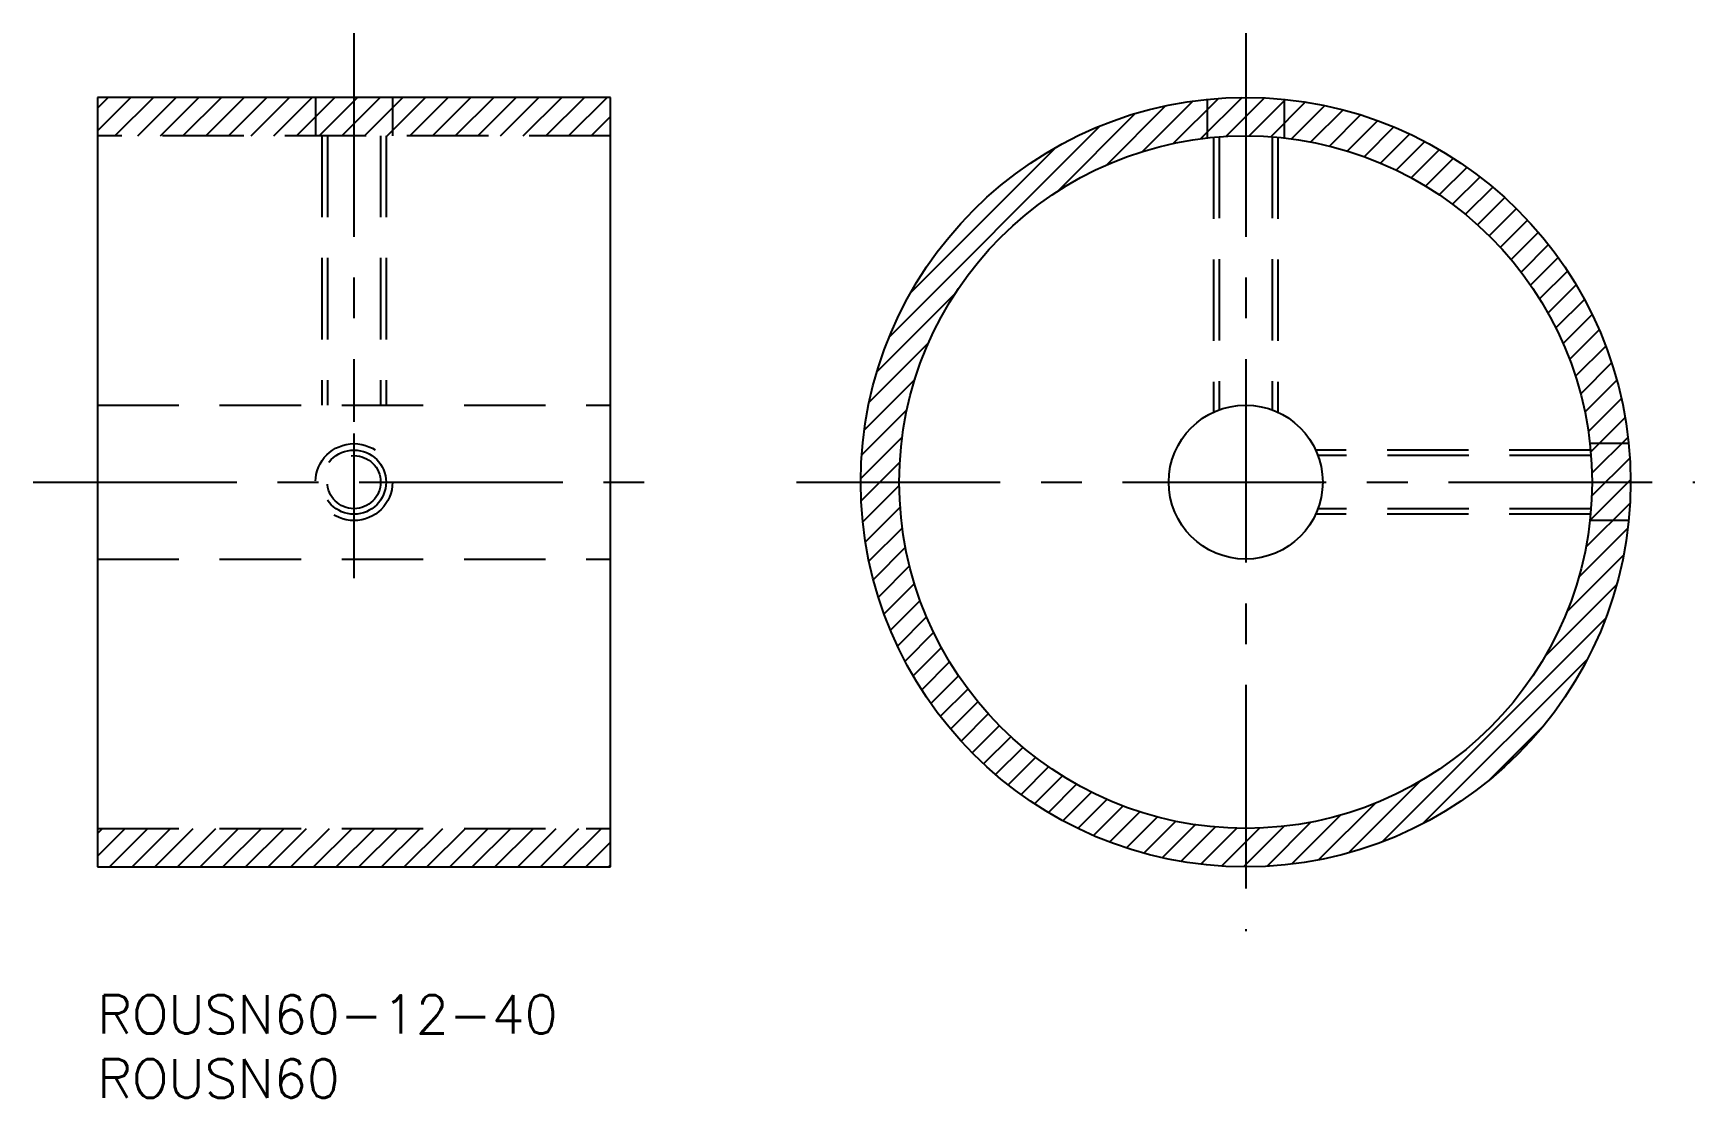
# Model space of a CAD drawing. Extents: x -5 to 125, y -8 to 75.
import ezdxf

# ---------------------------------------------------------------- set-up
doc = ezdxf.new("R2010")
doc.units = 0
doc.header["$LTSCALE"] = 0.5
doc.linetypes.add('CENTER', pattern=[50.8, 31.75, -6.35, 6.35, -6.35])
doc.linetypes.add('DASHED', pattern=[19.05, 12.7, -6.35])
for name, color, linetype in [('MSM_CENTER', 1, 'CENTER'), ('MSM_CONTINUOUS', 7, 'CONTINUOUS'), ('MSM_DASHED', 4, 'DASHED'), ('MSM_NARROW', 5, 'CONTINUOUS'), ('MSM_PART_NUMBER', 7, 'CONTINUOUS')]:
    doc.layers.add(name, color=color, linetype=linetype)
doc.styles.get("Standard").update_dxf_attribs({"font": 'txt.shx', "height": 3, "bigfont": 'bigfont.shx'})

# ---------------------------------------------------------------- blocks, each defined once
blk = doc.blocks.new('*U2')
at = {"layer": 'MSM_PART_NUMBER'}
blk.add_text('ROUSN60-12-40', height=3, dxfattribs=at).set_placement((0, -3))
blk = doc.blocks.new('*U3')
at = {"layer": 'MSM_PART_NUMBER'}
blk.add_text('ROUSN60', height=3, dxfattribs=at).set_placement((0, -8))

msp = doc.modelspace()

# ---------------------------------------------------------------- linework, layer by layer
at = {"layer": 'MSM_CENTER'}
for p, q in [((20, 75), (20, 44.7)), ((89.5, 75), (89.5, 5)), ((20, 43.78), (20, 32.5)), ((-5, 40), (45, 40)), ((54.5, 40), (124.5, 40))]:
    msp.add_line(p, q, dxfattribs=at)
at = {"layer": 'MSM_CONTINUOUS'}
for p, q in [((0, 70), (0, 10)), ((40, 70), (0, 70)), ((40, 10), (40, 70)), ((0, 10), (40, 10))]:
    msp.add_line(p, q, dxfattribs=at)
for radius in [30, 27, 6]:
    msp.add_circle((89.5, 40), radius, dxfattribs=at)
at = {"layer": 'MSM_DASHED'}
for p, q in [((17, 70), (17, 67)), ((23, 70), (23, 67)), ((86.5, 69.85), (86.5, 66.83)), ((92.5, 69.85), (92.5, 66.83)), ((40, 67), (0, 67)), ((17.5, 67), (17.5, 46)), ((17.93, 67), (17.93, 46)), ((22.07, 67), (22.07, 46)), ((22.5, 67), (22.5, 46)), ((87, 66.88), (87, 45.45)), ((87.43, 66.92), (87.43, 45.63)), ((91.57, 66.92), (91.57, 45.63)), ((92, 66.88), (92, 45.45)), ((0, 46), (40, 46)), ((119.35, 43), (116.33, 43)), ((116.39, 42.5), (94.96, 42.5)), ((116.42, 42.07), (95.13, 42.07)), ((116.42, 37.93), (95.13, 37.93)), ((116.39, 37.5), (94.96, 37.5)), ((119.35, 37), (116.33, 37)), ((0, 34), (40, 34)), ((0, 13), (40, 13))]:
    msp.add_line(p, q, dxfattribs=at)
for radius in [3, 2.5, 2.07]:
    msp.add_circle((20, 40), radius, dxfattribs=at)
at = {"layer": 'MSM_NARROW'}
for p, q in [((0, 69.16), (0.84, 70)), ((0, 67.4), (2.6, 70)), ((1.37, 67), (4.37, 70)), ((3.14, 67), (6.14, 70)), ((4.91, 67), (7.91, 70)), ((6.67, 67), (9.67, 70)), ((8.44, 67), (11.44, 70)), ((10.21, 67), (13.21, 70)), ((11.98, 67), (14.98, 70)), ((13.74, 67), (16.74, 70)), ((15.51, 67), (18.51, 70)), ((17.28, 67), (20.28, 70)), ((19.05, 67), (22.05, 70)), ((20.82, 67), (23.82, 70)), ((22.58, 67), (25.58, 70)), ((24.35, 67), (27.35, 70)), ((26.12, 67), (29.12, 70)), ((27.89, 67), (30.89, 70)), ((29.65, 67), (32.65, 70)), ((31.42, 67), (34.42, 70)), ((33.19, 67), (36.19, 70)), ((34.96, 67), (37.96, 70)), ((36.73, 67), (39.73, 70)), ((89.22, 70), (85.99, 66.77)), ((90.96, 69.96), (87.95, 66.96)), ((80.89, 68.74), (74.8, 62.64)), ((83.26, 69.34), (78.64, 64.72)), ((85.41, 69.72), (81.46, 65.78)), ((87.38, 69.92), (83.86, 66.4)), ((92.6, 69.84), (89.76, 67)), ((94.16, 69.64), (91.46, 66.93)), ((95.66, 69.36), (93.06, 66.76)), ((97.09, 69.02), (94.58, 66.52)), ((38.49, 67), (40, 68.51)), ((78.16, 67.77), (61.73, 51.34)), ((98.46, 68.63), (96.03, 66.2)), ((99.78, 68.18), (97.41, 65.81)), ((101.05, 67.69), (98.74, 65.37)), ((74.73, 66.11), (63.39, 54.78)), ((102.28, 67.14), (100.01, 64.87)), ((103.46, 66.56), (101.22, 64.32)), ((104.6, 65.93), (102.39, 63.72)), ((105.69, 65.26), (103.52, 63.08)), ((106.75, 64.55), (104.59, 62.39)), ((107.77, 63.8), (105.63, 61.66)), ((108.75, 63.01), (106.62, 60.88)), ((109.69, 62.19), (107.57, 60.06)), ((110.6, 61.33), (108.48, 59.2)), ((111.47, 60.43), (109.35, 58.31)), ((112.31, 59.49), (110.18, 57.36)), ((113.1, 58.52), (110.96, 56.38)), ((113.86, 57.51), (111.71, 55.36)), ((114.58, 56.46), (112.41, 54.29)), ((66.86, 54.7), (60.76, 48.61)), ((115.26, 55.38), (113.06, 53.18)), ((115.9, 54.25), (113.68, 52.03)), ((116.5, 53.08), (114.24, 50.82)), ((117.05, 51.87), (114.75, 49.56)), ((64.78, 50.86), (60.16, 46.24)), ((117.56, 50.61), (115.21, 48.25)), ((118.02, 49.3), (115.61, 46.89)), ((63.73, 48.04), (59.78, 44.09)), ((118.43, 47.94), (115.94, 45.45)), ((63.1, 45.64), (59.58, 42.12)), ((118.78, 46.53), (116.21, 43.95)), ((119.07, 45.05), (116.4, 42.37)), ((62.73, 43.51), (59.5, 40.28)), ((119.3, 43.5), (116.49, 40.7)), ((62.55, 41.55), (59.54, 38.55)), ((119.44, 41.88), (116.48, 38.92)), ((119.5, 40.17), (116.33, 37.01)), ((62.5, 39.74), (59.66, 36.9)), ((62.57, 38.05), (59.87, 35.34)), ((119.46, 38.36), (116.02, 34.92)), ((62.74, 36.44), (60.14, 33.84)), ((119.29, 36.42), (115.47, 32.6)), ((62.98, 34.92), (60.48, 32.41)), ((118.96, 34.33), (114.55, 29.92)), ((63.3, 33.47), (60.87, 31.04)), ((63.69, 32.09), (61.32, 29.72)), ((118.42, 32.02), (112.86, 26.46)), ((64.13, 30.76), (61.81, 28.45)), ((64.63, 29.5), (62.36, 27.22)), ((117.57, 29.4), (100.1, 11.94)), ((65.18, 28.28), (62.95, 26.04)), ((65.78, 27.11), (63.58, 24.91)), ((66.42, 25.99), (64.25, 23.81)), ((116.14, 26.21), (103.29, 13.36)), ((67.11, 24.91), (64.96, 22.75)), ((67.85, 23.87), (65.7, 21.73)), ((68.62, 22.88), (66.49, 20.75)), ((69.44, 21.93), (67.32, 19.81)), ((70.3, 21.02), (68.18, 18.9)), ((112.78, 21.08), (108.42, 16.72)), ((71.2, 20.15), (69.07, 18.03)), ((72.14, 19.32), (70.01, 17.2)), ((73.12, 18.54), (70.98, 16.4)), ((74.14, 17.79), (71.99, 15.64)), ((75.21, 17.09), (73.04, 14.92)), ((76.32, 16.44), (74.12, 14.24)), ((77.48, 15.83), (75.25, 13.6)), ((103.04, 16.64), (97.48, 11.08)), ((78.68, 15.26), (76.42, 13)), ((79.94, 14.75), (77.63, 12.45)), ((81.25, 14.29), (78.89, 11.94)), ((99.59, 14.95), (95.17, 10.54)), ((0, 12.6), (0.4, 13)), ((0, 10.83), (2.17, 13)), ((0.94, 10), (3.94, 13)), ((2.71, 10), (5.71, 13)), ((4.47, 10), (7.47, 13)), ((6.24, 10), (9.24, 13)), ((8.01, 10), (11.01, 13)), ((9.78, 10), (12.78, 13)), ((11.55, 10), (14.55, 13)), ((13.31, 10), (16.31, 13)), ((15.08, 10), (18.08, 13)), ((16.85, 10), (19.85, 13)), ((18.62, 10), (21.62, 13)), ((20.38, 10), (23.38, 13)), ((22.15, 10), (25.15, 13)), ((23.92, 10), (26.92, 13)), ((25.69, 10), (28.69, 13)), ((27.46, 10), (30.46, 13)), ((29.22, 10), (32.22, 13)), ((30.99, 10), (33.99, 13)), ((32.76, 10), (35.76, 13)), ((34.53, 10), (37.53, 13)), ((36.29, 10), (39.29, 13)), ((82.61, 13.89), (80.2, 11.48)), ((84.05, 13.56), (81.56, 11.07)), ((85.55, 13.29), (82.98, 10.72)), ((87.13, 13.1), (84.45, 10.43)), ((88.8, 13.01), (86, 10.21)), ((90.58, 13.02), (87.62, 10.06)), ((92.5, 13.17), (89.33, 10)), ((94.58, 13.48), (91.14, 10.04)), ((96.9, 14.03), (93.08, 10.21)), ((38.06, 10), (40, 11.94)), ((39.83, 10), (40, 10.17))]:
    msp.add_line(p, q, dxfattribs=at)

# ---------------------------------------------------------------- block references
at = {"layer": 'MSM_CONTINUOUS'}
for name in ['*U2', '*U3']:
    msp.add_blockref(name, (0, 0), dxfattribs=at)

doc.saveas('drawing.dxf')
